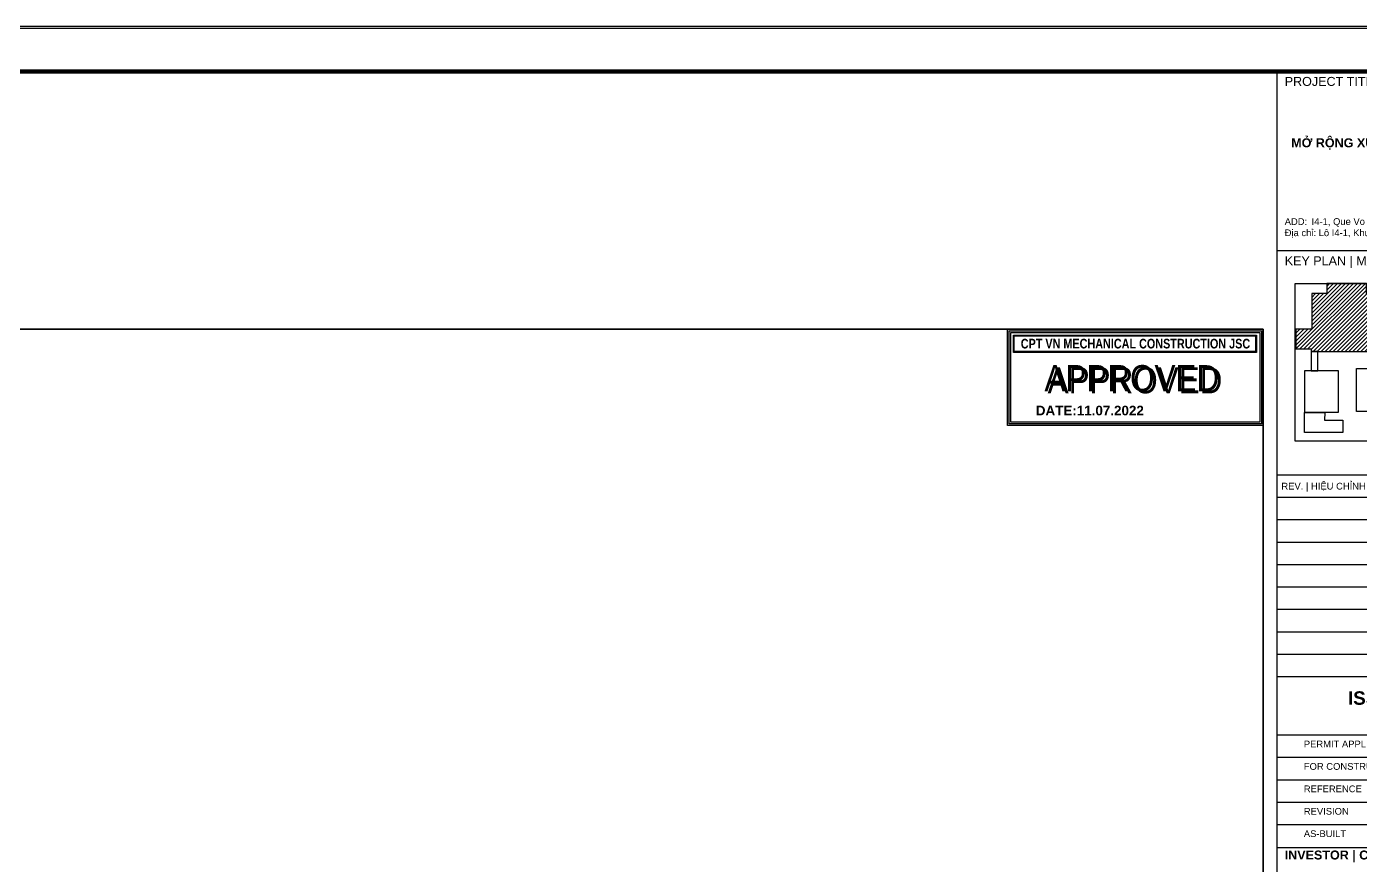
# Model space of a CAD drawing. Header units: inches. Extents: x 340055 to 349452, y -34649 to -30845.
# Drawn here: x 347889.6 to 348234.3, y -32507.4 to -32290.5 of the extents above; entities that cross this region are included whole.
import ezdxf
from ezdxf.enums import TextEntityAlignment as Align

# ---------------------------------------------------------------- set-up
doc = ezdxf.new("R2010")
doc.units = ezdxf.units.IN
doc.header["$MEASUREMENT"] = 0
for name, color, linetype in [('1', 1, 'Continuous'), ('3', 3, 'Continuous'), ('9', 9, 'Continuous'), ('DIM', 8, 'Continuous'), ('NET IN', 3, 'Continuous')]:
    doc.layers.add(name, color=color, linetype=linetype)
for name, color, linetype, lineweight in [('TL-TIILE BLOCK A2$0$TL-TITLE BLOCK - TEXT @ 1', 7, 'Continuous', 25), ('TL-TIILE BLOCK A2$0$TL-TITLE BLOCK 1', 7, 'Continuous', 50), ('TL-TIILE BLOCK A2$0$TL-TITLE BLOCK 2', 7, 'Continuous', 25), ('TL-TITLE BLOCK - TEXT', 7, 'Continuous', 25)]:
    doc.layers.add(name, color=color, linetype=linetype, lineweight=lineweight)
doc.styles.add('2501', font='', dxfattribs={"height": 250})
doc.styles.add('HX3', font='')
doc.styles.add('TL-TIILE BLOCK A2$0$MEP-TEXT T.BLOCK 1', font='arial.ttf', dxfattribs={"height": 1.5})
doc.styles.add('TL-TIILE BLOCK A2$0$MEP-TEXT T.BLOCK 2', font='arial.ttf')
doc.styles.add('TL-TIILE BLOCK A2$0$MEP-TEXT T.BLOCK 3', font='arial.ttf', dxfattribs={"height": 3})
doc.styles.get('2501').set_extended_font_data('.VnArialH', bold=True)
doc.styles.get('HX3').set_extended_font_data('.VnBlackH')

# ---------------------------------------------------------------- blocks, each defined once
blk = doc.blocks.new('DAUKIEMSOAT')
at = {"layer": '1'}
h = blk.add_hatch(color=10, dxfattribs=at)
h.dxf.hatch_style = 1
h.paths.add_polyline_path([(-1009.3, -10752.83), (-1009.3, -10728.79), (-944.11, -10728.79), (-944.11, -10752.83)], flags=16)
h.paths.add_polyline_path([(-1009.73, -10753.26), (-1009.73, -10728.36), (-943.68, -10728.36), (-943.68, -10753.26)])
h = blk.add_hatch(color=10, dxfattribs=at)
h.dxf.hatch_style = 1
h.paths.add_polyline_path([(-945.66, -10734.13), (-1008.05, -10734.13), (-1008.05, -10730.05), (-945.66, -10730.05)], flags=16)
h.paths.add_polyline_path([(-945.4, -10729.86), (-945.4, -10734.33), (-1008.24, -10734.33), (-1008.24, -10729.86)])
at = {"layer": '1', "color": 10}
for points in [[(-1009.73, -10753.26), (-1009.73, -10728.36), (-943.68, -10728.36), (-943.68, -10753.26)], [(-1009.3, -10752.83), (-1009.3, -10728.79), (-944.11, -10728.79), (-944.11, -10752.83)], [(-1008.87, -10752.4), (-1008.87, -10729.22), (-944.54, -10729.22), (-944.54, -10752.4)], [(-945.4, -10729.86), (-945.4, -10734.33), (-1008.24, -10734.33), (-1008.24, -10729.86)], [(-945.66, -10734.13), (-1008.05, -10734.13), (-1008.05, -10730.05), (-945.66, -10730.05)]]:
    blk.add_lwpolyline(points, close=True, dxfattribs=at)
at = {"layer": '1', "color": 10, "style": '2501', "width": 0.8}
blk.add_text('CPT VN MECHANICAL CONSTRUCTION JSC', height=2.5, dxfattribs=at).set_placement((-1006.34, -10733.32))
at = {"layer": '1', "color": 10, "style": 'HX3', "width": 0.9}
blk.add_text('APPROVED', height=6.75, dxfattribs=at).set_placement((-977.64, -10744.37), align=Align.CENTER)
at = {"layer": '1', "color": 251, "linetype": 'Continuous', "true_color": 0x645e5e, "style": 'HX3', "width": 0.9}
blk.add_text('APPROVED', height=6.75, dxfattribs=at).set_placement((-976.82, -10744.92), align=Align.CENTER)
at = {"layer": '1', "color": 10, "style": '2501'}
blk.add_attdef('DATE', text='', height=2.48, dxfattribs=at).set_placement((-1002.45, -10749.37), align=Align.MIDDLE_LEFT)
blk = doc.blocks.new('A$C57dc6cef')
at = {"layer": 'DIM', "color": 1}
blk.add_blockref('DAUKIEMSOAT', (1009.73, 10753.26), dxfattribs=at).add_auto_attribs({'DATE': 'DATE:11.07.2022'})
blk = doc.blocks.new('A$Cc64c765f')
at = {"layer": '9'}
blk.add_blockref('A$C57dc6cef', (-1.75, 0), dxfattribs=at)
blk = doc.blocks.new('kt kien truc 1')
at = {"layer": 'TL-TITLE BLOCK - TEXT', "ltscale": 5}
h = blk.add_hatch(dxfattribs=at)
h.set_pattern_fill('ANSI31', color=252, scale=5)
h.set_pattern_definition([(45, (0.60566, 1.00843), (-0.44194174, 0.44194174), [])])
h.paths.add_polyline_path([(545.12, 360.52), (542.22, 360.52), (542.22, 362.74), (533.38, 362.74), (533.38, 360.49), (529, 360.49), (529, 362.74), (520.15, 362.74), (520.15, 360.49), (516.81, 360.49), (516.81, 352.55), (513.24, 352.56), (513.24, 348.16), (516.7, 348.16), (516.7, 347.6), (538.32, 347.6), (538.32, 348.92), (545.12, 348.92)])
at = {"layer": 'Defpoints', "color": 8}
blk.add_lwpolyline([(0, 0), (594, 0), (594, 420), (0, 420)], close=True, dxfattribs=at)
at = {"layer": 'TL-TIILE BLOCK A2$0$TL-TITLE BLOCK 1', "const_width": 1}
blk.add_lwpolyline([(20, 10), (579, 10), (584, 15), (584, 405), (579, 410), (20, 410), (15, 405), (15, 15)], close=True, dxfattribs=at)
at = {"layer": 'TL-TIILE BLOCK A2$0$TL-TITLE BLOCK 2'}
for p, q in [((509, 410), (509, 10)), ((584, 370), (509, 370)), ((584, 320), (509, 320)), ((584, 320), (509, 320)), ((584, 315), (509, 315)), ((584, 310), (509, 310)), ((584, 305), (509, 305)), ((584, 300), (509, 300)), ((584, 295), (509, 295)), ((584, 290), (509, 290)), ((584, 285), (509, 285)), ((584, 280), (509, 280)), ((584, 275), (509, 275)), ((584, 262), (509, 262)), ((584, 257), (509, 257)), ((584, 252), (509, 252)), ((584, 247), (509, 247)), ((584, 242), (509, 242)), ((509, 237), (584, 237))]:
    blk.add_line(p, q, dxfattribs=at)
at = {"layer": 'TL-TITLE BLOCK - TEXT'}
for points in [[(513.08, 362.74), (578.82, 362.74), (578.82, 327.57), (513.08, 327.57)], [(518.14, 347.6), (516.7, 347.6), (516.7, 343.27), (518.14, 343.27)], [(522.74, 343.27), (515.2, 343.27), (515.2, 334.03), (522.74, 334.03)], [(526.77, 343.77), (548.22, 343.77), (548.22, 334.18), (526.77, 334.18)]]:
    blk.add_lwpolyline(points, close=True, dxfattribs=at)
for points in [[(545.12, 360.52), (542.22, 360.52), (542.22, 362.74), (533.38, 362.74), (533.38, 360.49), (529, 360.49), (529, 362.74), (520.15, 362.74), (520.15, 360.49), (516.81, 360.49), (516.81, 352.55), (513.24, 352.56), (513.24, 348.16), (516.7, 348.16), (516.7, 347.6), (538.32, 347.6), (538.32, 348.92), (545.12, 348.92), (545.12, 360.52)], [(515.19, 333.96), (519.69, 333.96), (519.68, 332.29), (523.77, 332.29), (523.77, 329.49), (515.19, 329.49), (515.19, 333.96), (515.19, 333.96)]]:
    blk.add_lwpolyline(points, dxfattribs=at)
at = {"layer": 'TL-TIILE BLOCK A2$0$TL-TITLE BLOCK - TEXT @ 1', "attachment_point": 1}
for s, width, heights, insert, char_height, style in [('PROJECT TITLE | TÊN DỰ ÁN', 66.5482, [0], (510.78, 408.79), 2, 'TL-TIILE BLOCK A2$0$MEP-TEXT T.BLOCK 2'), ('\\pi0.50923;{\\fArial|b1|i0|c0|p34;MỞ RỘNG XƯỞNG SẢN XUẤT SƠN CÔNG NGHIỆP}', 68.8384, [0], (511.72, 395.1), 2, 'TL-TIILE BLOCK A2$0$MEP-TEXT T.BLOCK 3'), ('ADD:^II4-1, Que Vo Industrial Park, Bac Ninh Province, Viet Nam ', 66.5482, [0], (510.78, 377.29), 1.5, 'TL-TIILE BLOCK A2$0$MEP-TEXT T.BLOCK 1'), ('Địa chỉ: Lô I4-1, Khu công nghiệp Quế Võ, Bắc Ninh, Việt Nam', 66.5482, [0], (510.78, 374.79), 1.5, 'TL-TIILE BLOCK A2$0$MEP-TEXT T.BLOCK 1'), ('KEY PLAN | MẶT BẰNG ĐỊNH VỊ', 66.5482, [0], (510.78, 368.79), 2, 'TL-TIILE BLOCK A2$0$MEP-TEXT T.BLOCK 2'), ('REV. | HIỆU CHỈNH', 37.618, [0], (510.04, 318.29), 1.5, 'TL-TIILE BLOCK A2$0$MEP-TEXT T.BLOCK 1'), ('\\pi11.8638;{\\fArial|b1|i0|c0|p34;ISSUANCE PURPOSE}', 66.5482, [0], (513.01, 271.79), 3, 'TL-TIILE BLOCK A2$0$MEP-TEXT T.BLOCK 3'), ('PERMIT APPLICATION ', 44.9946, [0], (515.04, 260.79), 1.5, 'TL-TIILE BLOCK A2$0$MEP-TEXT T.BLOCK 1'), ('FOR CONSTRUCTION', 44.9946, [0], (515.04, 255.79), 1.5, 'TL-TIILE BLOCK A2$0$MEP-TEXT T.BLOCK 1'), ('REFERENCE ', 44.9946, [0], (515.04, 250.79), 1.5, 'TL-TIILE BLOCK A2$0$MEP-TEXT T.BLOCK 1'), ('REVISION', 44.9946, [1.55], (515.04, 245.79), 1.5, 'TL-TIILE BLOCK A2$0$MEP-TEXT T.BLOCK 1'), ('AS-BUILT ', 44.9946, [0], (515.04, 240.79), 1.5, 'TL-TIILE BLOCK A2$0$MEP-TEXT T.BLOCK 1'), ('{\\fArial|b1|i0|c0|p34;INVESTOR | CHỦ ĐẦU TƯ}', 66.5482, [0], (510.78, 236.29), 2, 'TL-TIILE BLOCK A2$0$MEP-TEXT T.BLOCK 2')]:
    blk.add_mtext_dynamic_manual_height_columns(s, width=width, gutter_width=15, heights=heights, dxfattribs=dict(at, insert=insert, char_height=char_height, style=style))

msp = doc.modelspace()

# ---------------------------------------------------------------- linework, layer by layer
at = {"color": 8}
for points in [[(347639.8633, -32368.7455), (348209.2012, -32368.7455), (348209.2012, -32720.3253), (347639.8633, -32720.3253)], [(348209.2012, -32368.7455), (347639.8633, -32368.7455), (347639.8633, -32720.3253), (348209.2012, -32720.3253)]]:
    msp.add_lwpolyline(points, close=True, dxfattribs=at)
at = {"layer": 'NET IN'}
msp.add_lwpolyline([(347622.4698, -32290.9194), (348311.2497, -32290.9194), (348311.2497, -32777.5199), (347622.4698, -32777.5199)], close=True, dxfattribs=at)

# ---------------------------------------------------------------- block references
msp.add_blockref('A$Cc64c765f', (348144.8976, -32393.6508))
at = {"layer": '3', "xscale": 1.159562065285868, "yscale": 1.159562065285868, "zscale": 1.159562065285868}
msp.add_blockref('kt kien truc 1', (347622.4699, -32777.5199), dxfattribs=at)

doc.saveas('drawing.dxf')
